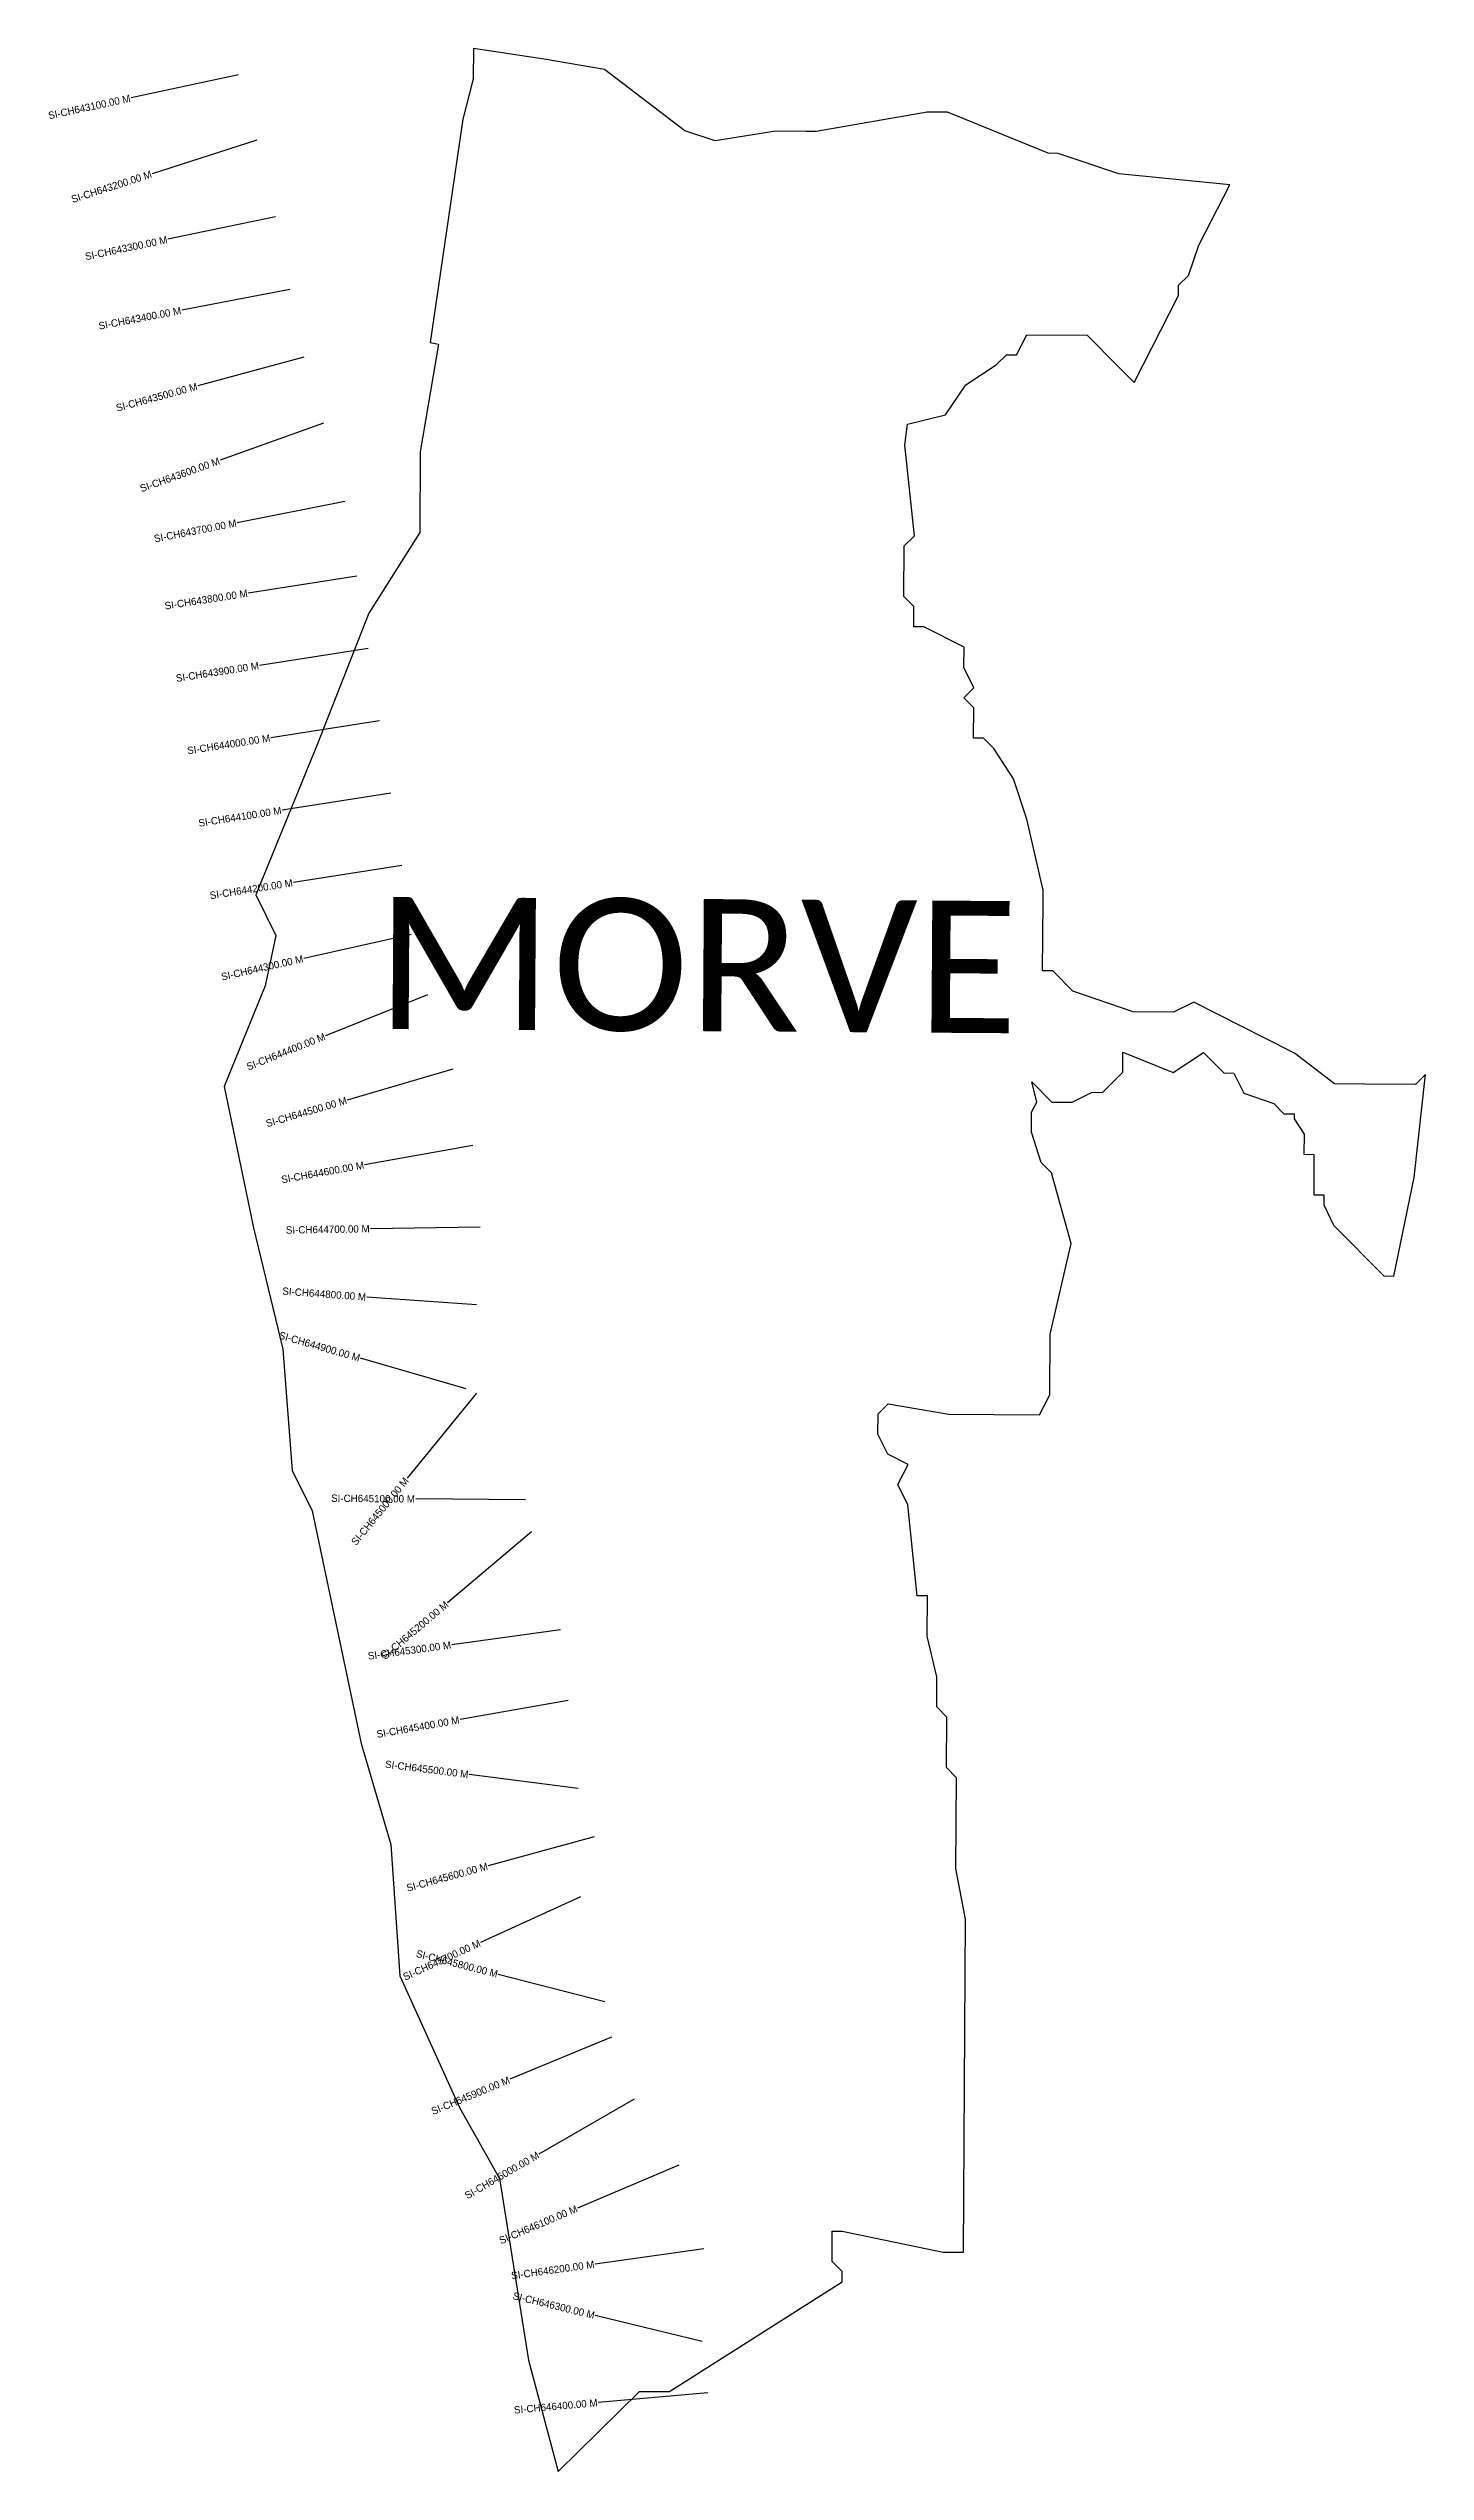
# Model space of a CAD drawing. Header units: metres. Extents: x 329840 to 331720, y 1797746 to 1801054.
import ezdxf
from ezdxf.enums import TextEntityAlignment as Align

# ---------------------------------------------------------------- set-up
doc = ezdxf.new("R2010")
doc.units = ezdxf.units.M
for name, color, linetype in [('CS', 134, 'Continuous'), ('CSMark', 6, 'Continuous'), ('VILLAGE BOUNDRY', 10, 'Continuous'), ('VILLAGE NAME', 250, 'Continuous')]:
    doc.layers.add(name, color=color, linetype=linetype)

msp = doc.modelspace()

# ---------------------------------------------------------------- linework, layer by layer
at = {"layer": 'CS'}
for p, q in [((330099.6, 1801017.7), (329953, 1800986.2)), ((330124.6, 1800928.7), (329981.8, 1800882.9)), ((330150.2, 1800824.1), (330003.4, 1800793.3)), ((330169.6, 1800724.6), (330022.2, 1800696.5)), ((330188.9, 1800632.4), (330044.1, 1800593.1)), ((330215.6, 1800542.3), (330074.5, 1800491.7)), ((330245, 1800435.2), (330097.8, 1800406.5)), ((330261.2, 1800333.6), (330113, 1800310.5)), ((330276.6, 1800234.8), (330128.4, 1800211.7)), ((330292, 1800136), (330143.8, 1800112.9)), ((330307.4, 1800037.2), (330159.2, 1800014.1)), ((330322.8, 1799938.4), (330174.6, 1799915.3)), ((330335.2, 1799844.6), (330188.8, 1799811.7)), ((330357.7, 1799761.9), (330218.4, 1799706.1)), ((330392.1, 1799660.6), (330248.2, 1799618.4)), ((330419.4, 1799556.4), (330271.8, 1799530)), ((330429.6, 1799445.1), (330279.7, 1799442.8)), ((330424.3, 1799338.8), (330274.7, 1799349.5)), ((330410.4, 1799224.2), (330266.3, 1799265.9)), ((330424.7, 1799218.2), (330329.7, 1799102.1)), ((330491.5, 1799072.5), (330341.5, 1799073.9)), ((330499.5, 1799029.1), (330384.9, 1798932.3)), ((330539.3, 1798895.1), (330390.7, 1798875)), ((330549.7, 1798798.8), (330402, 1798772.7)), ((330563.2, 1798678.8), (330414.4, 1798697.7)), ((330585.2, 1798612.9), (330440.5, 1798573.2)), ((330566.5, 1798531), (330430.1, 1798468.7)), ((330599.5, 1798387.7), (330454.3, 1798425)), ((330608.7, 1798339.1), (330470.2, 1798281.8)), ((330639.6, 1798254.5), (330509.6, 1798179.7)), ((330700.5, 1798164.5), (330562.4, 1798106)), ((330734.9, 1798050.5), (330586.3, 1798029.6)), ((330732.4, 1797923.7), (330586.7, 1797959.2)), ((330740.1, 1797854), (330590.7, 1797840.6))]:
    msp.add_line(p, q, dxfattribs=at)
at = {"layer": 'VILLAGE BOUNDRY', "flags": 128}
msp.add_lwpolyline([(331103.2, 1800153.6), (331089.5, 1800167.5), (331103.4, 1800181.2), (331089.8, 1800208.9), (331090, 1800236.4), (331035.1, 1800264.3), (331021.3, 1800264.4), (331021.5, 1800292), (331007.8, 1800305.8), (331008.2, 1800374.7), (331022.1, 1800388.4), (331009.2, 1800512.5), (331012.9, 1800540.9), (331064.6, 1800553.5), (331092.4, 1800594.6), (331133.9, 1800621.9), (331147.8, 1800635.6), (331161.5, 1800635.5), (331175.5, 1800663), (331258.2, 1800662.4), (331299.2, 1800620.8), (331312.9, 1800606.9), (331322.1, 1800597.7), (331382.5, 1800716.7), (331382.6, 1800730.5), (331396.5, 1800744.1), (331410.6, 1800785.4), (331452.5, 1800867.7), (331301, 1800882.6), (331218.5, 1800910.6), (331204.7, 1800910.7), (331067.4, 1800966.8), (331053.6, 1800966.9), (331039.8, 1800967), (330888.1, 1800940.4), (330874.3, 1800940.5), (330833, 1800940.8), (330750.2, 1800927.6), (330708.9, 1800941.6), (330599.3, 1801025), (330516.7, 1801039.4), (330420.4, 1801053.8), (330420.1, 1801012.5), (330405.9, 1800957.5), (330361.3, 1800652.5), (330372.7, 1800650.1), (330347.8, 1800503.2), (330347, 1800393), (330277.4, 1800283.2), (330207.3, 1800104.6), (330123.3, 1799898.5), (330150.4, 1799843.2), (330136.2, 1799774.4), (330080.2, 1799637), (330120.2, 1799443.8), (330160.4, 1799278.2), (330173.1, 1799112.8), (330200.2, 1799057.5), (330267, 1798740.1), (330307.4, 1798602.1), (330320, 1798422.9), (330401.4, 1798243.2), (330455.9, 1798146.5), (330495.5, 1797898.2), (330535.9, 1797746.3), (330646.8, 1797855.8), (330688.1, 1797855.5), (330923.4, 1798005.5), (330923.5, 1798019.3), (330909.8, 1798033.2), (330910.1, 1798074.5), (330923.8, 1798074.4), (331061.4, 1798045.9), (331089, 1798045.7), (331092.1, 1798500.4), (331078.7, 1798569.4), (331079.6, 1798693.3), (331065.9, 1798707.2), (331066.4, 1798776.1), (331052.7, 1798790), (331053, 1798831.3), (331039.5, 1798886.5), (331039.9, 1798941.6), (331026.1, 1798941.7), (331013.2, 1799065.8), (330999.6, 1799093.5), (331013.6, 1799120.9), (330986.1, 1799134.9), (330972.5, 1799162.5), (330972.7, 1799190.1), (330986.6, 1799203.8), (331069.1, 1799189.5), (331193.1, 1799188.6), (331207.1, 1799216), (331207.7, 1799298.7), (331236, 1799422.5), (331209.2, 1799519.1), (331195.4, 1799533), (331182, 1799574.5), (331182.1, 1799602), (331189.1, 1799615.7), (331182.4, 1799643.4), (331209.8, 1799615.6), (331237.3, 1799615.4), (331265, 1799629), (331278.8, 1799628.9), (331306.5, 1799656.3), (331306.7, 1799683.8), (331375.4, 1799655.8), (331416.9, 1799683.1), (331444.3, 1799655.4), (331458, 1799655.3), (331471.7, 1799627.6), (331512.9, 1799613.6), (331526.6, 1799599.7), (331535.8, 1799599.6), (331540.4, 1799599.6), (331540.3, 1799592.7), (331554, 1799572), (331553.8, 1799544.4), (331567.5, 1799544.3), (331567.2, 1799489.2), (331574.1, 1799489.2), (331581, 1799489.1), (331580.9, 1799475.3), (331594.4, 1799447.7), (331662.9, 1799378.3), (331676.6, 1799378.2), (331704.5, 1799512.7), (331719.8, 1799653.5), (331706, 1799639.8), (331637.1, 1799640.3), (331595.7, 1799640.6), (331540.9, 1799682.3), (331500.5, 1799702.8), (331403.6, 1799752.1), (331376, 1799738.5), (331320.9, 1799738.8), (331238.3, 1799767), (331211, 1799794.7), (331197.2, 1799794.8), (331197.8, 1799889.6), (331198, 1799905), (331175.7, 1800001.6), (331157.6, 1800056.9), (331130.4, 1800098.4), (331116.7, 1800112.2), (331102.9, 1800112.3)], close=True, dxfattribs=at)

# ---------------------------------------------------------------- texts
at = {"layer": 'CSMark'}
for s, rotation, p in [('SI-CH643100.00 M', 12.1262, (329952, 1800986)), ('SI-CH643200.00 M', 17.7823, (329980.8, 1800882.6)), ('SI-CH643300.00 M', 11.875, (330002.4, 1800793.1)), ('SI-CH643400.00 M', 10.7746, (330021.2, 1800696.3)), ('SI-CH643500.00 M', 15.1966, (330043.2, 1800592.8)), ('SI-CH643600.00 M', 19.7402, (330073.5, 1800491.3)), ('SI-CH643700.00 M', 11.0101, (330096.8, 1800406.3)), ('SI-CH643800.00 M', 8.8635, (330112, 1800310.4)), ('SI-CH643900.00 M', 8.8635, (330127.4, 1800211.6)), ('SI-CH644000.00 M', 8.8635, (330142.8, 1800112.8)), ('SI-CH644100.00 M', 8.8635, (330158.2, 1800013.9)), ('SI-CH644200.00 M', 8.8635, (330173.6, 1799915.1)), ('SI-CH644300.00 M', 12.6663, (330187.8, 1799811.5)), ('SI-CH644400.00 M', 21.8124, (330217.5, 1799705.8)), ('SI-CH644500.00 M', 16.3346, (330247.2, 1799618.2)), ('SI-CH644600.00 M', 10.1391, (330270.8, 1799529.8)), ('SI-CH644700.00 M', 0.8708, (330278.7, 1799442.8)), ('SI-CH644800.00 M', 355.8877, (330273.7, 1799349.6)), ('SI-CH644900.00 M', 343.8694, (330265.3, 1799266.1)), ('SI-CH645000.00 M', 50.684, (330329, 1799101.3)), ('SI-CH645100.00 M', 359.4443, (330340.5, 1799073.9)), ('SI-CH645200.00 M', 40.1734, (330384.1, 1798931.6)), ('SI-CH645300.00 M', 7.6998, (330389.7, 1798874.8)), ('SI-CH645400.00 M', 10.0477, (330401, 1798772.5)), ('SI-CH645500.00 M', 352.7799, (330413.4, 1798697.8)), ('SI-CH645600.00 M', 15.341, (330439.6, 1798572.9)), ('SI-CH645700.00 M', 24.5217, (330429.1, 1798468.3)), ('SI-CH645800.00 M', 345.571, (330453.3, 1798425.3)), ('SI-CH645900.00 M', 22.4921, (330469.2, 1798281.4)), ('SI-CH646000.00 M', 29.9286, (330508.8, 1798179.2)), ('SI-CH646100.00 M', 22.921, (330561.5, 1798105.7)), ('SI-CH646200.00 M', 8.0073, (330585.3, 1798029.5)), ('SI-CH646300.00 M', 346.2897, (330585.7, 1797959.5)), ('SI-CH646400.00 M', 5.1213, (330589.7, 1797840.5))]:
    msp.add_text(s, height=10, rotation=rotation, dxfattribs=at).set_placement(p, align=Align.MIDDLE_RIGHT)
at = {"layer": 'VILLAGE NAME', "insert": (330288.2, 1799895.8), "char_height": 180.345, "attachment_point": 1, "rotation": 359.6139}
msp.add_mtext_dynamic_manual_height_columns('{\\fCalibri|b0|i0|c0|p34;MORVE}', width=1779.605, gutter_width=901.7, heights=[0], dxfattribs=at)

doc.saveas('drawing.dxf')
